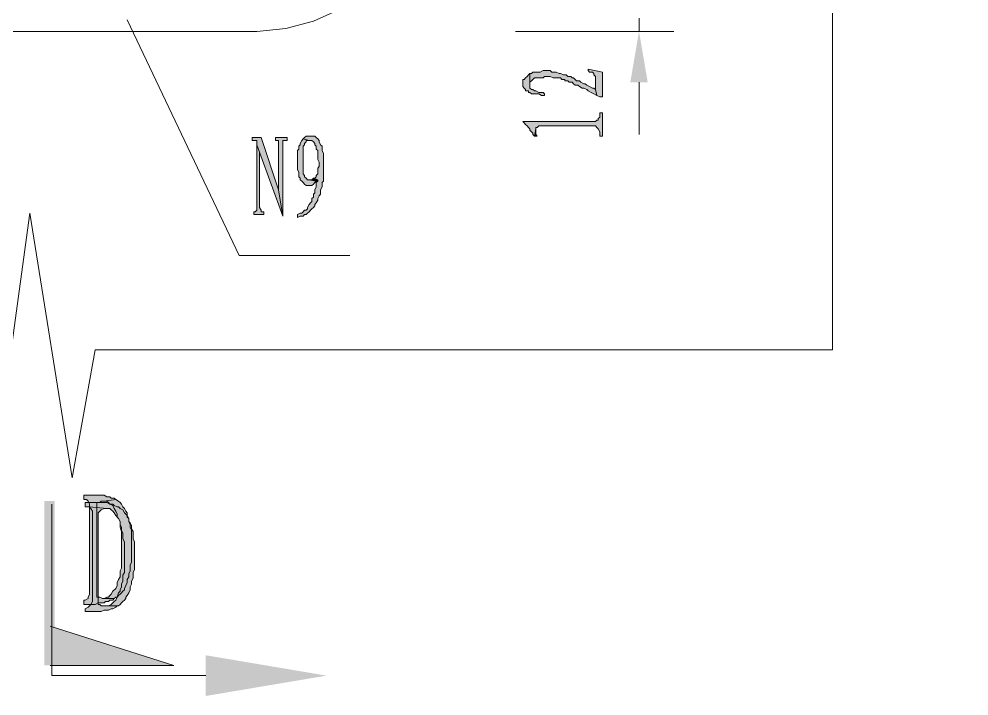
# Model space of a CAD drawing. Header units: millimetres. Extents: x 24 to 410, y 10 to 282.
# Drawn here: x 336.19 to 363.86, y 91.95 to 111.65 of the extents above; entities that cross this region are included whole.
import ezdxf

# ---------------------------------------------------------------- set-up
doc = ezdxf.new("R2010")
doc.units = ezdxf.units.MM

msp = doc.modelspace()

# ---------------------------------------------------------------- hatches: boundary and pattern name
h = msp.add_hatch(color=256)
h.dxf.hatch_style = 2
h.paths.add_polyline_path([(353.991333, 109.812667), (354.499333, 109.812667), (354.245333, 111.294333)])
h = msp.add_hatch(color=256)
h.dxf.hatch_style = 2
h.paths.add_polyline_path([(351.070333, 110.066667), (351.070333, 109.728), (351.070333, 109.770333), (351.070333, 109.812667), (351.112667, 109.855), (351.155, 109.897333), (351.197333, 109.939667), (351.451333, 109.939667), (351.493667, 109.982), (351.663, 109.982), (351.747667, 109.939667), (351.959333, 109.939667), (352.001667, 109.897333), (352.086333, 109.897333), (352.086333, 109.855), (352.171, 109.855), (352.213333, 109.812667), (352.255667, 109.812667), (352.298, 109.812667), (352.340333, 109.770333), (352.382667, 109.728), (352.467333, 109.728), (352.509667, 109.685667), (352.594333, 109.643333), (352.636667, 109.643333), (352.721333, 109.601), (352.763667, 109.558667), (352.848333, 109.516333), (352.933, 109.474), (353.017667, 109.431667), (352.975333, 109.601), (352.933, 109.643333), (352.890667, 109.643333), (352.806, 109.685667), (352.721333, 109.728), (352.679, 109.770333), (352.636667, 109.770333), (352.552, 109.812667), (352.509667, 109.855), (352.425, 109.855), (352.382667, 109.897333), (352.340333, 109.939667), (352.298, 109.939667), (352.255667, 109.982), (352.171, 109.982), (352.128667, 110.024333), (352.044, 110.024333), (351.959333, 110.066667), (351.917, 110.066667), (351.832333, 110.109), (351.705333, 110.109), (351.663, 110.151333), (351.451333, 110.151333), (351.366667, 110.109), (351.155, 110.109), (351.112667, 110.066667)])
h = msp.add_hatch(color=256)
h.dxf.hatch_style = 2
h.paths.add_polyline_path([(352.763667, 110.193667), (352.763667, 110.151333), (352.806, 110.109), (352.890667, 110.109), (352.933, 110.066667), (352.933, 110.024333), (352.975333, 109.982), (352.975333, 109.601), (353.017667, 109.431667), (353.102333, 109.389333), (353.187, 109.389333), (353.187, 110.109)])
h = msp.add_hatch(color=256)
h.dxf.hatch_style = 2
h.paths.add_polyline_path([(350.858667, 109.812667), (350.858667, 109.685667), (350.901, 109.643333), (350.943333, 109.601), (350.943333, 109.558667), (351.028, 109.558667), (351.028, 109.516333), (351.070333, 109.516333), (351.112667, 109.474), (351.324333, 109.474), (351.409, 109.431667), (351.493667, 109.431667), (351.493667, 109.474), (351.451333, 109.516333), (351.324333, 109.516333), (351.239667, 109.558667), (351.197333, 109.558667), (351.155, 109.601), (351.112667, 109.601), (351.070333, 109.643333), (351.070333, 109.685667), (351.070333, 109.728), (351.070333, 110.066667), (351.028, 110.024333), (350.985667, 109.982), (350.943333, 109.939667), (350.901, 109.897333), (350.858667, 109.897333), (350.858667, 109.855)])
h = msp.add_hatch(color=256)
h.dxf.hatch_style = 2
h.paths.add_polyline_path([(350.858667, 108.669667), (350.901, 108.627333), (350.943333, 108.585), (350.985667, 108.542667), (351.028, 108.500333), (351.070333, 108.458), (351.070333, 108.415667), (351.112667, 108.373333), (351.155, 108.331), (351.155, 108.288667), (351.197333, 108.246333), (351.239667, 108.458), (351.239667, 108.500333), (351.282, 108.500333), (351.324333, 108.542667), (352.975333, 108.542667), (353.017667, 108.500333), (353.06, 108.458), (353.102333, 108.373333), (353.102333, 108.246333), (353.187, 108.246333), (353.187, 108.923667), (353.102333, 108.923667), (353.102333, 108.796667), (353.06, 108.754333), (353.06, 108.712), (353.017667, 108.712), (352.975333, 108.669667)])
h = msp.add_hatch(color=256)
h.dxf.hatch_style = 2
h.paths.add_polyline_path([(351.197333, 108.246333), (351.282, 108.246333), (351.239667, 108.288667), (351.239667, 108.458)])
h = msp.add_hatch(color=256)
h.dxf.hatch_style = 2
h.paths.add_polyline_path([(343.238667, 108.204), (342.984667, 108.204), (342.984667, 108.119333), (343.111667, 108.119333), (343.111667, 107.992333), (343.196333, 107.780667), (343.873667, 105.918), (343.746667, 106.68)])
h = msp.add_hatch(color=256)
h.dxf.hatch_style = 2
h.paths.add_polyline_path([(344.000667, 108.204), (343.662, 108.204), (343.662, 108.119333), (343.746667, 108.119333), (343.746667, 108.034667), (343.746667, 106.68), (343.873667, 105.918), (343.873667, 108.119333), (343.916, 108.119333), (344.000667, 108.119333)])
h = msp.add_hatch(color=256)
h.dxf.hatch_style = 2
h.paths.add_polyline_path([(344.678, 108.246333), (344.551, 108.246333), (344.508667, 108.204), (344.466333, 108.161667), (344.635667, 108.119333), (344.720333, 108.119333), (344.762667, 108.077), (344.805, 108.034667), (344.805, 107.992333), (344.847333, 107.95), (344.847333, 107.865333), (344.889667, 107.823), (344.889667, 107.569), (344.932, 107.484333), (344.932, 107.357333), (344.889667, 107.315), (344.889667, 107.188), (344.889667, 107.145667), (344.847333, 107.103333), (344.847333, 107.061), (344.805, 107.018667), (344.762667, 107.018667), (344.889667, 106.976333), (344.889667, 106.934), (344.847333, 106.891667), (344.847333, 106.764667), (344.805, 106.68), (344.805, 106.595333), (344.762667, 106.553), (344.762667, 106.468333), (344.720333, 106.426), (344.720333, 106.341333), (344.678, 106.299), (344.635667, 106.256667), (344.593333, 106.172), (344.593333, 106.129667), (344.551, 106.087333), (344.508667, 106.087333), (344.466333, 106.045), (344.424, 106.002667), (344.381667, 106.002667), (344.297, 105.960333), (344.297, 105.875667), (344.381667, 105.918), (344.466333, 105.918), (344.508667, 105.960333), (344.551, 105.960333), (344.593333, 106.002667), (344.635667, 106.045), (344.678, 106.087333), (344.720333, 106.129667), (344.762667, 106.172), (344.805, 106.214333), (344.805, 106.256667), (344.847333, 106.299), (344.889667, 106.383667), (344.889667, 106.426), (344.932, 106.510667), (344.974333, 106.553), (344.974333, 106.68), (345.016667, 106.764667), (345.016667, 106.891667), (345.059, 106.934), (345.059, 107.738333), (345.016667, 107.823), (345.016667, 107.95), (344.974333, 107.992333), (344.932, 108.077), (344.932, 108.119333), (344.889667, 108.161667), (344.847333, 108.204), (344.805, 108.246333)])
h = msp.add_hatch(color=256)
h.dxf.hatch_style = 2
h.paths.add_polyline_path([(343.111667, 107.992333), (343.111667, 106.087333), (343.069333, 106.045), (343.027, 106.045), (343.027, 105.960333), (343.323333, 105.960333), (343.323333, 106.045), (343.238667, 106.045), (343.238667, 106.087333), (343.196333, 106.172), (343.196333, 107.780667)])
h = msp.add_hatch(color=256)
h.dxf.hatch_style = 2
h.paths.add_polyline_path([(344.466333, 108.161667), (344.424, 108.119333), (344.381667, 108.034667), (344.381667, 107.992333), (344.339333, 107.95), (344.339333, 107.865333), (344.297, 107.823), (344.297, 107.272667), (344.339333, 107.188), (344.339333, 107.061), (344.381667, 107.018667), (344.381667, 106.976333), (344.424, 106.934), (344.466333, 106.891667), (344.508667, 106.849333), (344.551, 106.807), (344.593333, 106.807), (344.678, 106.807), (344.720333, 106.807), (344.762667, 106.849333), (344.805, 106.891667), (344.847333, 106.934), (344.635667, 106.976333), (344.593333, 106.976333), (344.551, 107.018667), (344.508667, 107.061), (344.508667, 107.103333), (344.466333, 107.145667), (344.466333, 107.95), (344.508667, 107.992333), (344.508667, 108.034667), (344.551, 108.077), (344.551, 108.119333), (344.593333, 108.119333), (344.635667, 108.119333)])
h = msp.add_hatch(color=256)
h.dxf.hatch_style = 2
h.paths.add_polyline_path([(344.762667, 107.018667), (344.720333, 106.976333), (344.635667, 106.976333), (344.847333, 106.934), (344.889667, 106.976333)])
h = msp.add_hatch(color=256)
h.dxf.hatch_style = 2
h.paths.add_polyline_path([(338.624333, 97.79), (338.074, 97.79), (338.074, 97.663), (338.158667, 97.663), (338.201, 97.620667), (338.243333, 97.536), (338.243333, 94.911333), (338.201, 94.826667), (338.201, 94.784333), (338.116333, 94.742), (338.074, 94.742), (338.074, 94.615), (338.412667, 94.615), (338.497333, 94.657333), (338.666667, 94.657333), (338.709, 94.699667), (338.793667, 94.699667), (338.836, 94.742), (338.920667, 94.742), (338.963, 94.784333), (338.666667, 94.784333), (338.624333, 94.784333), (338.539667, 94.826667), (338.455, 94.826667), (338.455, 94.869), (338.455, 97.578333), (338.539667, 97.578333), (338.582, 97.620667), (338.666667, 97.620667), (339.005333, 97.663), (338.963, 97.705333), (338.878333, 97.705333), (338.836, 97.747667), (338.751333, 97.747667), (338.666667, 97.79)])
h = msp.add_hatch(color=256)
h.dxf.hatch_style = 2
h.paths.add_polyline_path([(339.005333, 97.663), (338.666667, 97.620667), (338.751333, 97.620667), (338.793667, 97.578333), (338.836, 97.536), (338.920667, 97.493667), (338.963, 97.409), (339.005333, 97.324333), (339.047667, 97.239667), (339.047667, 97.155), (339.09, 97.112667), (339.132333, 97.028), (339.132333, 96.858667), (339.174667, 96.731667), (339.174667, 95.673333), (339.132333, 95.588667), (339.132333, 95.419333), (339.09, 95.334667), (339.047667, 95.25), (339.047667, 95.165333), (339.005333, 95.080667), (338.920667, 94.996), (338.878333, 94.911333), (338.836, 94.869), (338.793667, 94.826667), (338.751333, 94.826667), (338.666667, 94.784333), (338.963, 94.784333), (339.005333, 94.826667), (339.047667, 94.826667), (339.09, 94.869), (339.132333, 94.911333), (339.174667, 94.953667), (339.217, 94.996), (339.259333, 95.038333), (339.259333, 95.080667), (339.301667, 95.165333), (339.344, 95.25), (339.344, 95.334667), (339.386333, 95.419333), (339.386333, 95.504), (339.428667, 95.588667), (339.428667, 95.758), (339.471, 95.842667), (339.471, 96.774), (339.428667, 96.858667), (339.428667, 96.943333), (339.386333, 97.028), (339.386333, 97.112667), (339.344, 97.197333), (339.344, 97.282), (339.301667, 97.324333), (339.259333, 97.409), (339.217, 97.451333), (339.174667, 97.536), (339.132333, 97.578333), (339.09, 97.620667)])
h = msp.add_hatch(color=256)
h.dxf.hatch_style = 2
h.paths.add_polyline_path([(337.227333, 97.620667), (336.931, 97.620667), (337.227333, 92.837)])
h = msp.add_hatch(color=256)
h.dxf.hatch_style = 2
h.paths.add_polyline_path([(336.931, 97.620667), (337.227333, 92.837), (336.931, 92.837)])
h = msp.add_hatch(color=256)
h.dxf.hatch_style = 2
h.paths.add_polyline_path([(338.666667, 97.578333), (338.116333, 97.578333), (338.116333, 97.451333), (338.243333, 97.451333), (338.751333, 97.409), (338.836, 97.409), (338.878333, 97.366667), (338.920667, 97.324333), (338.963, 97.282), (339.005333, 97.197333), (339.09, 97.112667), (339.132333, 97.028), (339.132333, 96.943333), (339.174667, 96.858667), (339.174667, 96.774), (339.217, 96.689333), (339.217, 96.52), (339.259333, 96.435333), (339.259333, 96.012), (339.259333, 95.546333), (339.217, 95.461667), (339.217, 95.292333), (339.174667, 95.207667), (339.174667, 95.123), (339.132333, 95.038333), (339.132333, 94.996), (339.09, 94.953667), (339.047667, 94.826667), (339.005333, 94.742), (338.963, 94.699667), (338.920667, 94.657333), (338.878333, 94.615), (338.793667, 94.572667), (338.751333, 94.572667), (339.047667, 94.572667), (339.09, 94.572667), (339.132333, 94.615), (339.174667, 94.657333), (339.217, 94.699667), (339.259333, 94.742), (339.301667, 94.784333), (339.301667, 94.826667), (339.344, 94.869), (339.386333, 94.953667), (339.428667, 95.038333), (339.428667, 95.123), (339.471, 95.207667), (339.471, 95.292333), (339.513333, 95.377), (339.513333, 95.546333), (339.555667, 95.631), (339.555667, 96.435333), (339.513333, 96.52), (339.513333, 96.731667), (339.471, 96.816333), (339.471, 96.901), (339.428667, 96.985667), (339.386333, 97.028), (339.386333, 97.112667), (339.344, 97.155), (339.344, 97.197333), (339.301667, 97.239667), (339.259333, 97.282), (339.217, 97.366667), (339.132333, 97.409), (339.09, 97.451333), (339.047667, 97.451333), (338.963, 97.493667), (338.920667, 97.536), (338.836, 97.536), (338.751333, 97.578333)])
h = msp.add_hatch(color=256)
h.dxf.hatch_style = 2
h.paths.add_polyline_path([(338.243333, 97.451333), (338.285667, 97.409), (338.328, 97.324333), (338.328, 94.699667), (338.285667, 94.615), (338.243333, 94.572667), (338.201, 94.530333), (338.116333, 94.488), (338.116333, 94.403333), (338.201, 94.403333), (338.582, 94.403333), (338.666667, 94.445667), (338.793667, 94.445667), (338.878333, 94.488), (338.920667, 94.488), (339.005333, 94.530333), (339.047667, 94.572667), (338.582, 94.572667), (338.539667, 94.615), (338.497333, 94.615), (338.497333, 97.282), (338.539667, 97.324333), (338.582, 97.366667), (338.666667, 97.409), (338.751333, 97.409)])
h = msp.add_hatch(color=256)
h.dxf.hatch_style = 2
h.paths.add_polyline_path([(337.100333, 93.98), (337.100333, 92.837), (340.698667, 92.837)])
h = msp.add_hatch(color=256)
h.dxf.hatch_style = 2
h.paths.add_polyline_path([(341.63, 93.133333), (345.143667, 92.540667), (341.63, 91.948)])

# ---------------------------------------------------------------- linework, layer by layer
at = {"lineweight": 0}
for points in [[(359.875667, 133.265333), (359.875667, 119.295333), (363.855, 118.745), (356.150333, 117.517333), (359.875667, 116.797667), (359.875667, 102.023333)], [(343.111667, 111.294333), (343.958333, 111.379), (344.762667, 111.590667), (345.524667, 111.929333), (346.244333, 112.437333), (346.837, 113.03), (347.302667, 113.749667), (347.683667, 114.511667), (347.895333, 115.316), (347.98, 116.162667), (347.895333, 117.009333), (347.683667, 117.813667), (347.302667, 118.575667), (346.837, 119.295333), (346.244333, 119.888), (345.524667, 120.353667), (344.762667, 120.734667), (343.958333, 120.946333), (343.111667, 121.031)], [(342.603667, 104.775), (339.344, 111.633)], [(354.245333, 111.675333), (354.245333, 111.294333)], [(343.111667, 111.294333), (328.083333, 111.294333)], [(350.647, 111.294333), (355.261333, 111.294333)], [(354.245333, 109.812667), (354.245333, 108.288667)], [(315.933667, 102.023333), (335.957333, 102.023333), (336.507667, 106.002667), (337.735333, 98.298), (338.412667, 102.023333), (359.875667, 102.023333)], [(342.603667, 104.775), (345.821, 104.775)], [(341.63, 92.540667), (337.142667, 92.540667), (337.142667, 97.536)], [(337.100333, 92.837), (340.698667, 92.837), (337.100333, 93.98)]]:
    msp.add_lwpolyline(points, dxfattribs=at)
for points in [[(351.070333, 110.066667), (351.070333, 109.728), (351.070333, 109.770333), (351.070333, 109.812667), (351.112667, 109.855), (351.155, 109.897333), (351.197333, 109.939667), (351.451333, 109.939667), (351.493667, 109.982), (351.663, 109.982), (351.747667, 109.939667), (351.959333, 109.939667), (352.001667, 109.897333), (352.086333, 109.897333), (352.086333, 109.855), (352.171, 109.855), (352.213333, 109.812667), (352.255667, 109.812667), (352.298, 109.812667), (352.340333, 109.770333), (352.382667, 109.728), (352.467333, 109.728), (352.509667, 109.685667), (352.594333, 109.643333), (352.636667, 109.643333), (352.721333, 109.601), (352.763667, 109.558667), (352.848333, 109.516333), (352.933, 109.474), (353.017667, 109.431667), (352.975333, 109.601), (352.933, 109.643333), (352.890667, 109.643333), (352.806, 109.685667), (352.721333, 109.728), (352.679, 109.770333), (352.636667, 109.770333), (352.552, 109.812667), (352.509667, 109.855), (352.425, 109.855), (352.382667, 109.897333), (352.340333, 109.939667), (352.298, 109.939667), (352.255667, 109.982), (352.171, 109.982), (352.128667, 110.024333), (352.044, 110.024333), (351.959333, 110.066667), (351.917, 110.066667), (351.832333, 110.109), (351.705333, 110.109), (351.663, 110.151333), (351.451333, 110.151333), (351.366667, 110.109), (351.155, 110.109), (351.112667, 110.066667)], [(352.763667, 110.193667), (352.763667, 110.151333), (352.806, 110.109), (352.890667, 110.109), (352.933, 110.066667), (352.933, 110.024333), (352.975333, 109.982), (352.975333, 109.601), (353.017667, 109.431667), (353.102333, 109.389333), (353.187, 109.389333), (353.187, 110.109)], [(350.858667, 109.812667), (350.858667, 109.685667), (350.901, 109.643333), (350.943333, 109.601), (350.943333, 109.558667), (351.028, 109.558667), (351.028, 109.516333), (351.070333, 109.516333), (351.112667, 109.474), (351.324333, 109.474), (351.409, 109.431667), (351.493667, 109.431667), (351.493667, 109.474), (351.451333, 109.516333), (351.324333, 109.516333), (351.239667, 109.558667), (351.197333, 109.558667), (351.155, 109.601), (351.112667, 109.601), (351.070333, 109.643333), (351.070333, 109.685667), (351.070333, 109.728), (351.070333, 110.066667), (351.028, 110.024333), (350.985667, 109.982), (350.943333, 109.939667), (350.901, 109.897333), (350.858667, 109.897333), (350.858667, 109.855)], [(350.858667, 108.669667), (350.901, 108.627333), (350.943333, 108.585), (350.985667, 108.542667), (351.028, 108.500333), (351.070333, 108.458), (351.070333, 108.415667), (351.112667, 108.373333), (351.155, 108.331), (351.155, 108.288667), (351.197333, 108.246333), (351.239667, 108.458), (351.239667, 108.500333), (351.282, 108.500333), (351.324333, 108.542667), (352.975333, 108.542667), (353.017667, 108.500333), (353.06, 108.458), (353.102333, 108.373333), (353.102333, 108.246333), (353.187, 108.246333), (353.187, 108.923667), (353.102333, 108.923667), (353.102333, 108.796667), (353.06, 108.754333), (353.06, 108.712), (353.017667, 108.712), (352.975333, 108.669667)], [(351.197333, 108.246333), (351.282, 108.246333), (351.239667, 108.288667), (351.239667, 108.458)], [(343.238667, 108.204), (342.984667, 108.204), (342.984667, 108.119333), (343.111667, 108.119333), (343.111667, 107.992333), (343.196333, 107.780667), (343.873667, 105.918), (343.746667, 106.68)], [(344.000667, 108.204), (343.662, 108.204), (343.662, 108.119333), (343.746667, 108.119333), (343.746667, 108.034667), (343.746667, 106.68), (343.873667, 105.918), (343.873667, 108.119333), (343.916, 108.119333), (344.000667, 108.119333)], [(344.678, 108.246333), (344.551, 108.246333), (344.508667, 108.204), (344.466333, 108.161667), (344.635667, 108.119333), (344.720333, 108.119333), (344.762667, 108.077), (344.805, 108.034667), (344.805, 107.992333), (344.847333, 107.95), (344.847333, 107.865333), (344.889667, 107.823), (344.889667, 107.569), (344.932, 107.484333), (344.932, 107.357333), (344.889667, 107.315), (344.889667, 107.188), (344.889667, 107.145667), (344.847333, 107.103333), (344.847333, 107.061), (344.805, 107.018667), (344.762667, 107.018667), (344.889667, 106.976333), (344.889667, 106.934), (344.847333, 106.891667), (344.847333, 106.764667), (344.805, 106.68), (344.805, 106.595333), (344.762667, 106.553), (344.762667, 106.468333), (344.720333, 106.426), (344.720333, 106.341333), (344.678, 106.299), (344.635667, 106.256667), (344.593333, 106.172), (344.593333, 106.129667), (344.551, 106.087333), (344.508667, 106.087333), (344.466333, 106.045), (344.424, 106.002667), (344.381667, 106.002667), (344.297, 105.960333), (344.297, 105.875667), (344.381667, 105.918), (344.466333, 105.918), (344.508667, 105.960333), (344.551, 105.960333), (344.593333, 106.002667), (344.635667, 106.045), (344.678, 106.087333), (344.720333, 106.129667), (344.762667, 106.172), (344.805, 106.214333), (344.805, 106.256667), (344.847333, 106.299), (344.889667, 106.383667), (344.889667, 106.426), (344.932, 106.510667), (344.974333, 106.553), (344.974333, 106.68), (345.016667, 106.764667), (345.016667, 106.891667), (345.059, 106.934), (345.059, 107.738333), (345.016667, 107.823), (345.016667, 107.95), (344.974333, 107.992333), (344.932, 108.077), (344.932, 108.119333), (344.889667, 108.161667), (344.847333, 108.204), (344.805, 108.246333)], [(343.111667, 107.992333), (343.111667, 106.087333), (343.069333, 106.045), (343.027, 106.045), (343.027, 105.960333), (343.323333, 105.960333), (343.323333, 106.045), (343.238667, 106.045), (343.238667, 106.087333), (343.196333, 106.172), (343.196333, 107.780667)], [(344.466333, 108.161667), (344.424, 108.119333), (344.381667, 108.034667), (344.381667, 107.992333), (344.339333, 107.95), (344.339333, 107.865333), (344.297, 107.823), (344.297, 107.272667), (344.339333, 107.188), (344.339333, 107.061), (344.381667, 107.018667), (344.381667, 106.976333), (344.424, 106.934), (344.466333, 106.891667), (344.508667, 106.849333), (344.551, 106.807), (344.593333, 106.807), (344.678, 106.807), (344.720333, 106.807), (344.762667, 106.849333), (344.805, 106.891667), (344.847333, 106.934), (344.635667, 106.976333), (344.593333, 106.976333), (344.551, 107.018667), (344.508667, 107.061), (344.508667, 107.103333), (344.466333, 107.145667), (344.466333, 107.95), (344.508667, 107.992333), (344.508667, 108.034667), (344.551, 108.077), (344.551, 108.119333), (344.593333, 108.119333), (344.635667, 108.119333)], [(344.762667, 107.018667), (344.720333, 106.976333), (344.635667, 106.976333), (344.847333, 106.934), (344.889667, 106.976333)], [(338.624333, 97.79), (338.074, 97.79), (338.074, 97.663), (338.158667, 97.663), (338.201, 97.620667), (338.243333, 97.536), (338.243333, 94.911333), (338.201, 94.826667), (338.201, 94.784333), (338.116333, 94.742), (338.074, 94.742), (338.074, 94.615), (338.412667, 94.615), (338.497333, 94.657333), (338.666667, 94.657333), (338.709, 94.699667), (338.793667, 94.699667), (338.836, 94.742), (338.920667, 94.742), (338.963, 94.784333), (338.666667, 94.784333), (338.624333, 94.784333), (338.539667, 94.826667), (338.455, 94.826667), (338.455, 94.869), (338.455, 97.578333), (338.539667, 97.578333), (338.582, 97.620667), (338.666667, 97.620667), (339.005333, 97.663), (338.963, 97.705333), (338.878333, 97.705333), (338.836, 97.747667), (338.751333, 97.747667), (338.666667, 97.79)], [(339.005333, 97.663), (338.666667, 97.620667), (338.751333, 97.620667), (338.793667, 97.578333), (338.836, 97.536), (338.920667, 97.493667), (338.963, 97.409), (339.005333, 97.324333), (339.047667, 97.239667), (339.047667, 97.155), (339.09, 97.112667), (339.132333, 97.028), (339.132333, 96.858667), (339.174667, 96.731667), (339.174667, 95.673333), (339.132333, 95.588667), (339.132333, 95.419333), (339.09, 95.334667), (339.047667, 95.25), (339.047667, 95.165333), (339.005333, 95.080667), (338.920667, 94.996), (338.878333, 94.911333), (338.836, 94.869), (338.793667, 94.826667), (338.751333, 94.826667), (338.666667, 94.784333), (338.963, 94.784333), (339.005333, 94.826667), (339.047667, 94.826667), (339.09, 94.869), (339.132333, 94.911333), (339.174667, 94.953667), (339.217, 94.996), (339.259333, 95.038333), (339.259333, 95.080667), (339.301667, 95.165333), (339.344, 95.25), (339.344, 95.334667), (339.386333, 95.419333), (339.386333, 95.504), (339.428667, 95.588667), (339.428667, 95.758), (339.471, 95.842667), (339.471, 96.774), (339.428667, 96.858667), (339.428667, 96.943333), (339.386333, 97.028), (339.386333, 97.112667), (339.344, 97.197333), (339.344, 97.282), (339.301667, 97.324333), (339.259333, 97.409), (339.217, 97.451333), (339.174667, 97.536), (339.132333, 97.578333), (339.09, 97.620667)], [(338.666667, 97.578333), (338.116333, 97.578333), (338.116333, 97.451333), (338.243333, 97.451333), (338.751333, 97.409), (338.836, 97.409), (338.878333, 97.366667), (338.920667, 97.324333), (338.963, 97.282), (339.005333, 97.197333), (339.09, 97.112667), (339.132333, 97.028), (339.132333, 96.943333), (339.174667, 96.858667), (339.174667, 96.774), (339.217, 96.689333), (339.217, 96.52), (339.259333, 96.435333), (339.259333, 96.012), (339.259333, 95.546333), (339.217, 95.461667), (339.217, 95.292333), (339.174667, 95.207667), (339.174667, 95.123), (339.132333, 95.038333), (339.132333, 94.996), (339.09, 94.953667), (339.047667, 94.826667), (339.005333, 94.742), (338.963, 94.699667), (338.920667, 94.657333), (338.878333, 94.615), (338.793667, 94.572667), (338.751333, 94.572667), (339.047667, 94.572667), (339.09, 94.572667), (339.132333, 94.615), (339.174667, 94.657333), (339.217, 94.699667), (339.259333, 94.742), (339.301667, 94.784333), (339.301667, 94.826667), (339.344, 94.869), (339.386333, 94.953667), (339.428667, 95.038333), (339.428667, 95.123), (339.471, 95.207667), (339.471, 95.292333), (339.513333, 95.377), (339.513333, 95.546333), (339.555667, 95.631), (339.555667, 96.435333), (339.513333, 96.52), (339.513333, 96.731667), (339.471, 96.816333), (339.471, 96.901), (339.428667, 96.985667), (339.386333, 97.028), (339.386333, 97.112667), (339.344, 97.155), (339.344, 97.197333), (339.301667, 97.239667), (339.259333, 97.282), (339.217, 97.366667), (339.132333, 97.409), (339.09, 97.451333), (339.047667, 97.451333), (338.963, 97.493667), (338.920667, 97.536), (338.836, 97.536), (338.751333, 97.578333)], [(338.243333, 97.451333), (338.285667, 97.409), (338.328, 97.324333), (338.328, 94.699667), (338.285667, 94.615), (338.243333, 94.572667), (338.201, 94.530333), (338.116333, 94.488), (338.116333, 94.403333), (338.201, 94.403333), (338.582, 94.403333), (338.666667, 94.445667), (338.793667, 94.445667), (338.878333, 94.488), (338.920667, 94.488), (339.005333, 94.530333), (339.047667, 94.572667), (338.582, 94.572667), (338.539667, 94.615), (338.497333, 94.615), (338.497333, 97.282), (338.539667, 97.324333), (338.582, 97.366667), (338.666667, 97.409), (338.751333, 97.409)]]:
    msp.add_lwpolyline(points, close=True, dxfattribs=at)

doc.saveas('drawing.dxf')
